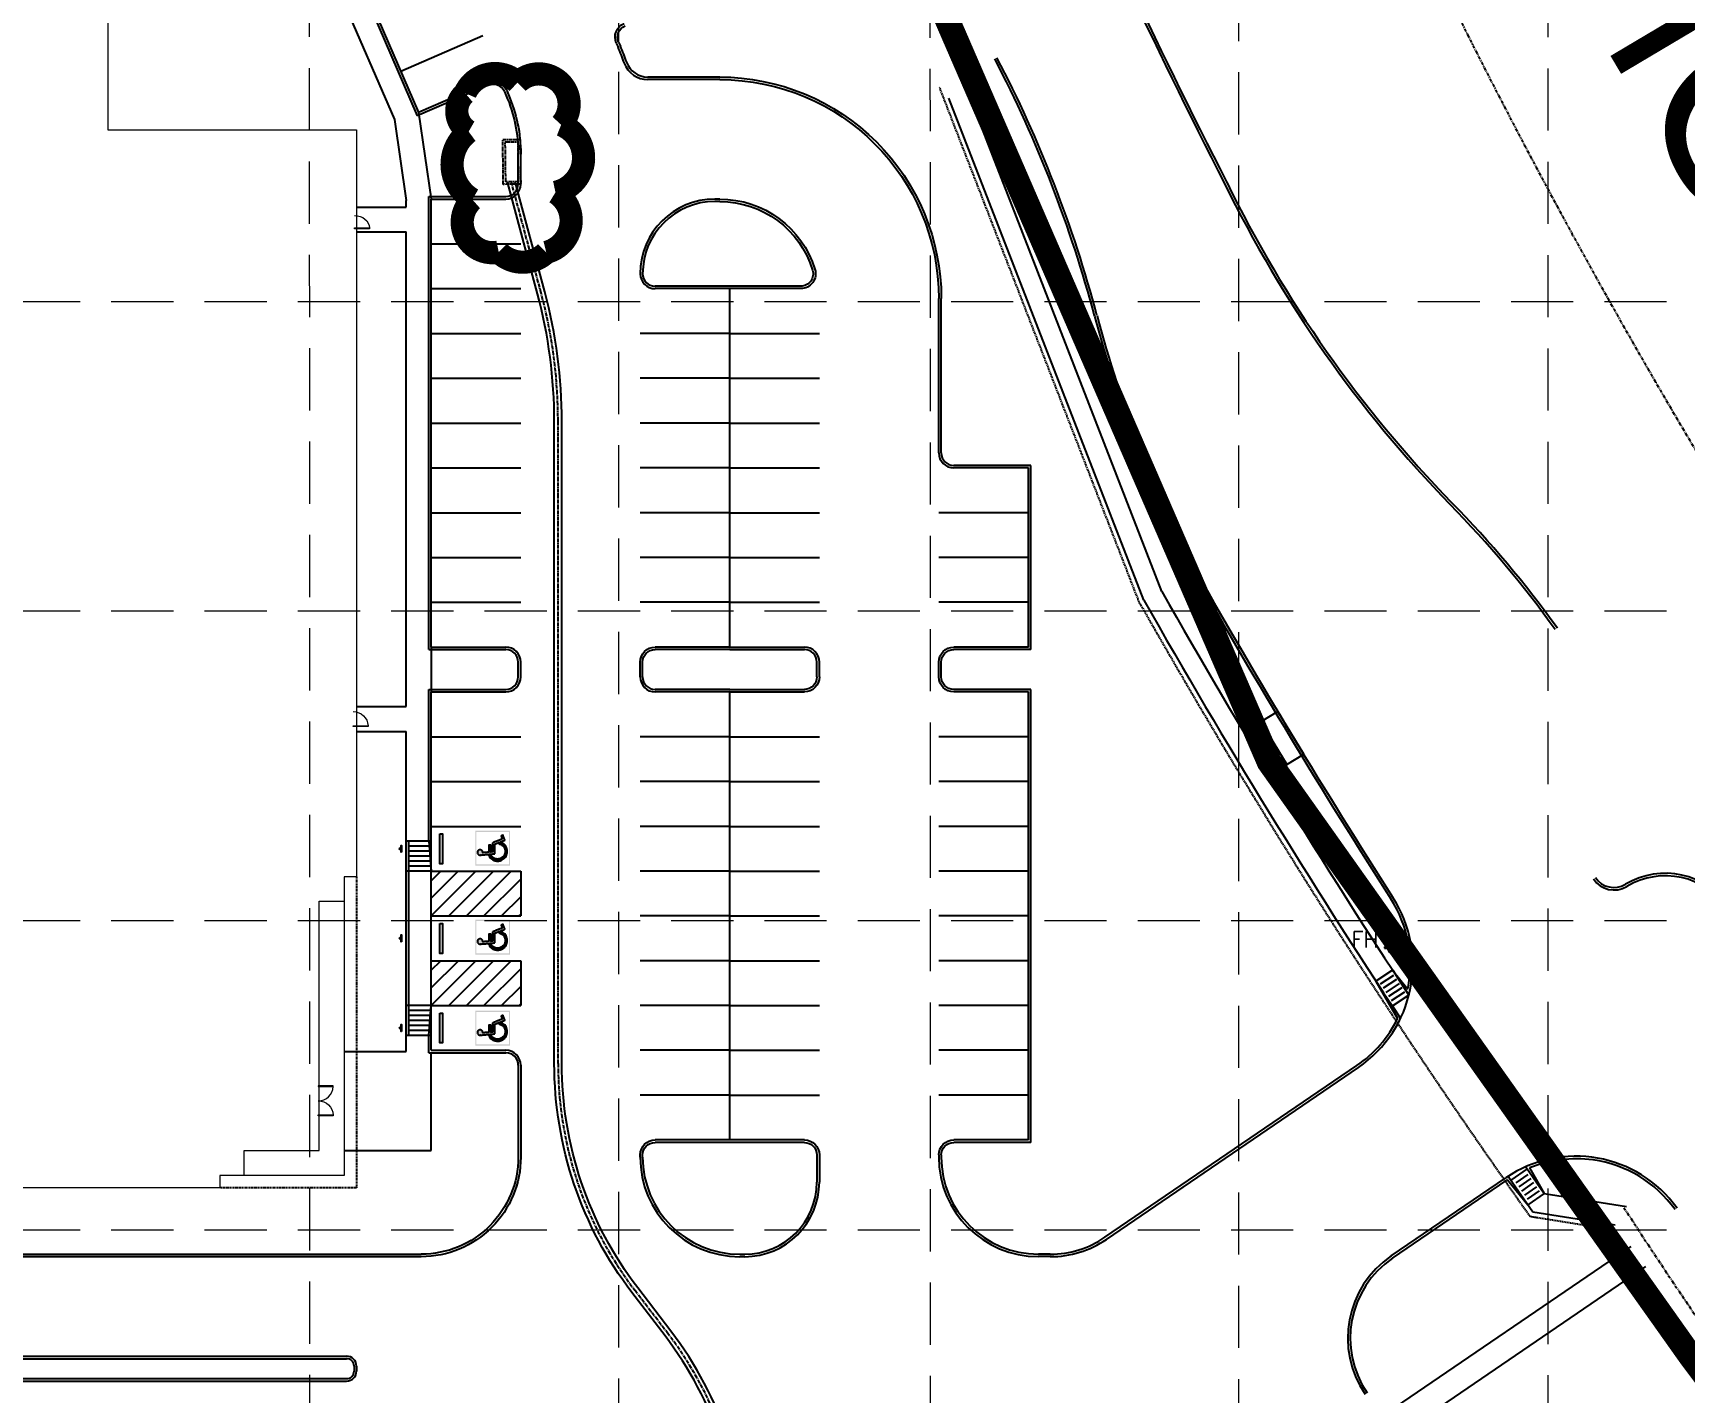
# Model space of a CAD drawing. Header units: inches. Extents: x 2412594 to 2415086, y 7034205 to 7038188.
# Drawn here: x 2414406.4 to 2414738.3, y 7035915.1 to 7036188.3 of the extents above; entities that cross this region are included whole.
import ezdxf
from ezdxf.enums import TextEntityAlignment as Align

# ---------------------------------------------------------------- set-up
doc = ezdxf.new("R2010")
doc.units = ezdxf.units.IN
doc.header["$MEASUREMENT"] = 0
for name, pattern in [('2752-06.112 Base Storm$0$CNTRLN', [1.125, 0.75, -0.125, 0.125, -0.125]), ('ESMT', [0.32, 0.24, -0.08]), ('HIDDEN', [0.375, 0.25, -0.125]), ('HIDDEN2', [0.1875, 0.125, -0.0625]), ('PL', [1.25, 0.625, -0.125, 0.125, -0.125, 0.125, -0.125])]:
    doc.linetypes.add(name, pattern=pattern)
for name, color, linetype in [('2752-06.112 Base Storm$0$P-STORM', 11, 'Continuous'), ('E-ROW', 5, 'Continuous'), ('E-UTIL', 1, 'Continuous'), ('GRID', 254, 'HIDDEN'), ('LEGEND', 7, 'Continuous'), ('LIMITS OF DISTURBANCE', 1, 'HIDDEN'), ('P-BLDG', 7, 'Continuous'), ('P-ESMT', 3, 'ESMT'), ('P-PVMT', 3, 'Continuous'), ('P-STRIPE', 10, 'Continuous'), ('PL-OFF', 3, 'PL'), ('STORM', 5, '2752-06.112 Base Storm$0$CNTRLN')]:
    doc.layers.add(name, color=color, linetype=linetype)
doc.styles.add('L60', font='simplex', dxfattribs={"height": 2.4})
doc.styles.get("Standard").update_dxf_attribs({"font": 'ARIAL.TTF'})

msp = doc.modelspace()

# ---------------------------------------------------------------- hatches: boundary and pattern name
at = {"layer": 'P-STRIPE'}
h = msp.add_hatch(color=252, dxfattribs=at)
h.paths.add_polyline_path([(2414502.03, 7036021.32), (2414495.51, 7036021.32), (2414495.51, 7036027.84), (2414502.03, 7036027.84)], flags=16)
h.paths.add_polyline_path([(2414502.27, 7036021.08), (2414502.27, 7036028.08), (2414495.27, 7036028.08), (2414495.27, 7036021.08)])
h = msp.add_hatch(color=252, dxfattribs=at)
edge = h.paths.add_edge_path()
edge.add_spline(control_points=[(2414499.18, 7036023.44), (2414497.74, 7036023.31), (2414496.29, 7036023.18), (2414496.29, 7036023.18), (2414496.29, 7036023.18), (2414495.72, 7036023.13), (2414495.71, 7036023.7), (2414495.7, 7036024.27), (2414496.27, 7036024.24), (2414496.84, 7036024.21), (2414496.77, 7036023.65), (2414497.38, 7036023.7), (2414497.98, 7036023.75), (2414497.98, 7036024.46), (2414497.98, 7036025.17), (2414498.19, 7036025.17), (2414498.4, 7036025.17), (2414498.4, 7036024.48), (2414498.4, 7036023.79), (2414498.58, 7036023.81), (2414498.76, 7036023.82), (2414498.76, 7036024.73), (2414498.76, 7036025.65), (2414499.73, 7036026.03), (2414500.7, 7036026.42), (2414500.58, 7036026.71), (2414500.46, 7036027.01), (2414500.66, 7036027.08), (2414500.85, 7036027.16), (2414501.05, 7036026.67), (2414501.24, 7036026.18), (2414500.21, 7036025.77), (2414499.18, 7036025.36), (2414499.18, 7036024.4), (2414499.18, 7036023.44)], knot_values=[0, 0, 0, 0.066667, 0.066667, 0.133333, 0.133333, 0.155556, 0.155556, 0.177778, 0.177778, 0.2, 0.2, 0.266667, 0.266667, 0.333333, 0.333333, 0.4, 0.4, 0.466667, 0.466667, 0.533333, 0.533333, 0.6, 0.6, 0.666667, 0.666667, 0.733333, 0.733333, 0.8, 0.8, 0.866667, 0.866667, 0.933333, 0.933333, 1, 1, 1], weights=[1, 1, 1, 1, 1, 0.682014, 1, 0.682014, 1, 0.682014, 1, 1, 1, 1, 1, 1, 1, 1, 1, 1, 1, 1, 1, 1, 1, 1, 1, 1, 1, 1, 1, 1, 1, 1, 1], degree=2, periodic=0)
h = msp.add_hatch(color=252, dxfattribs=at)
edge = h.paths.add_edge_path()
edge.add_spline(control_points=[(2414500.67, 7036025.65), (2414503.05, 7036024.39), (2414501.12, 7036022.51), (2414499.19, 7036020.64), (2414498, 7036023.05), (2414498.23, 7036023.07), (2414498.46, 7036023.09), (2414499.69, 7036021.15), (2414501.01, 7036023.04), (2414502.34, 7036024.92), (2414500.09, 7036025.42), (2414500.38, 7036025.54), (2414500.67, 7036025.65)], knot_values=[0, 0, 0, 0.125, 0.125, 0.25, 0.25, 0.5, 0.5, 0.625, 0.625, 0.75, 0.75, 1, 1, 1], weights=[1, 0.588082, 1, 0.588082, 1, 1, 1, 0.555567, 1, 0.555567, 1, 1, 1], degree=2, periodic=0)
h = msp.add_hatch(dxfattribs=at)
h.set_pattern_fill('ANSI31', color=252, scale=20, style=0)
h.set_pattern_definition([(45, (2414486.415, 7036010.955), (-1.76777, 1.76777), [])])
h.paths.add_polyline_path([(2414504.41, 7036019.95), (2414486.42, 7036019.95), (2414486.42, 7036010.96), (2414504.41, 7036010.96)])
h = msp.add_hatch(color=252, dxfattribs=at)
h.paths.add_polyline_path([(2414502.03, 7036003.43), (2414495.51, 7036003.43), (2414495.51, 7036009.94), (2414502.03, 7036009.94)], flags=16)
h.paths.add_polyline_path([(2414502.27, 7036003.18), (2414502.27, 7036010.18), (2414495.27, 7036010.18), (2414495.27, 7036003.18)])
h = msp.add_hatch(color=252, dxfattribs=at)
edge = h.paths.add_edge_path()
edge.add_spline(control_points=[(2414499.18, 7036005.54), (2414497.74, 7036005.42), (2414496.29, 7036005.29), (2414496.29, 7036005.29), (2414496.29, 7036005.29), (2414495.72, 7036005.24), (2414495.71, 7036005.81), (2414495.7, 7036006.38), (2414496.27, 7036006.35), (2414496.84, 7036006.32), (2414496.77, 7036005.76), (2414497.38, 7036005.81), (2414497.98, 7036005.86), (2414497.98, 7036006.57), (2414497.98, 7036007.28), (2414498.19, 7036007.28), (2414498.4, 7036007.28), (2414498.4, 7036006.59), (2414498.4, 7036005.9), (2414498.58, 7036005.91), (2414498.76, 7036005.93), (2414498.76, 7036006.84), (2414498.76, 7036007.76), (2414499.73, 7036008.14), (2414500.7, 7036008.53), (2414500.58, 7036008.82), (2414500.46, 7036009.11), (2414500.66, 7036009.19), (2414500.85, 7036009.27), (2414501.05, 7036008.78), (2414501.24, 7036008.29), (2414500.21, 7036007.88), (2414499.18, 7036007.47), (2414499.18, 7036006.51), (2414499.18, 7036005.54)], knot_values=[0, 0, 0, 0.066667, 0.066667, 0.133333, 0.133333, 0.155556, 0.155556, 0.177778, 0.177778, 0.2, 0.2, 0.266667, 0.266667, 0.333333, 0.333333, 0.4, 0.4, 0.466667, 0.466667, 0.533333, 0.533333, 0.6, 0.6, 0.666667, 0.666667, 0.733333, 0.733333, 0.8, 0.8, 0.866667, 0.866667, 0.933333, 0.933333, 1, 1, 1], weights=[1, 1, 1, 1, 1, 0.682014, 1, 0.682014, 1, 0.682014, 1, 1, 1, 1, 1, 1, 1, 1, 1, 1, 1, 1, 1, 1, 1, 1, 1, 1, 1, 1, 1, 1, 1, 1, 1], degree=2, periodic=0)
h = msp.add_hatch(color=252, dxfattribs=at)
edge = h.paths.add_edge_path()
edge.add_spline(control_points=[(2414500.67, 7036007.76), (2414503.05, 7036006.5), (2414501.12, 7036004.62), (2414499.19, 7036002.74), (2414498, 7036005.16), (2414498.23, 7036005.18), (2414498.46, 7036005.2), (2414499.69, 7036003.26), (2414501.01, 7036005.14), (2414502.34, 7036007.03), (2414500.09, 7036007.53), (2414500.38, 7036007.64), (2414500.67, 7036007.76)], knot_values=[0, 0, 0, 0.125, 0.125, 0.25, 0.25, 0.5, 0.5, 0.625, 0.625, 0.75, 0.75, 1, 1, 1], weights=[1, 0.588082, 1, 0.588082, 1, 1, 1, 0.555567, 1, 0.555567, 1, 1, 1], degree=2, periodic=0)
h = msp.add_hatch(dxfattribs=at)
h.set_pattern_fill('ANSI31', color=252, scale=20, style=0)
h.set_pattern_definition([(45, (2414486.415, 7035992.9558), (-1.76777, 1.76777), [])])
h.paths.add_polyline_path([(2414504.41, 7036001.96), (2414486.42, 7036001.96), (2414486.42, 7035992.96), (2414504.41, 7035992.96)])
h = msp.add_hatch(color=252, dxfattribs=at)
h.paths.add_polyline_path([(2414502.03, 7035985.14), (2414495.51, 7035985.14), (2414495.51, 7035991.66), (2414502.03, 7035991.66)], flags=16)
h.paths.add_polyline_path([(2414502.27, 7035984.9), (2414502.27, 7035991.9), (2414495.27, 7035991.9), (2414495.27, 7035984.9)])
h = msp.add_hatch(color=252, dxfattribs=at)
edge = h.paths.add_edge_path()
edge.add_spline(control_points=[(2414499.18, 7035987.26), (2414497.74, 7035987.13), (2414496.29, 7035987), (2414496.29, 7035987), (2414496.29, 7035987), (2414495.72, 7035986.96), (2414495.71, 7035987.53), (2414495.7, 7035988.1), (2414496.27, 7035988.07), (2414496.84, 7035988.04), (2414496.77, 7035987.47), (2414497.38, 7035987.52), (2414497.98, 7035987.58), (2414497.98, 7035988.29), (2414497.98, 7035989), (2414498.19, 7035989), (2414498.4, 7035989), (2414498.4, 7035988.3), (2414498.4, 7035987.61), (2414498.58, 7035987.63), (2414498.76, 7035987.64), (2414498.76, 7035988.56), (2414498.76, 7035989.47), (2414499.73, 7035989.85), (2414500.7, 7035990.24), (2414500.58, 7035990.53), (2414500.46, 7035990.83), (2414500.66, 7035990.91), (2414500.85, 7035990.98), (2414501.05, 7035990.49), (2414501.24, 7035990), (2414500.21, 7035989.59), (2414499.18, 7035989.18), (2414499.18, 7035988.22), (2414499.18, 7035987.26)], knot_values=[0, 0, 0, 0.066667, 0.066667, 0.133333, 0.133333, 0.155556, 0.155556, 0.177778, 0.177778, 0.2, 0.2, 0.266667, 0.266667, 0.333333, 0.333333, 0.4, 0.4, 0.466667, 0.466667, 0.533333, 0.533333, 0.6, 0.6, 0.666667, 0.666667, 0.733333, 0.733333, 0.8, 0.8, 0.866667, 0.866667, 0.933333, 0.933333, 1, 1, 1], weights=[1, 1, 1, 1, 1, 0.682014, 1, 0.682014, 1, 0.682014, 1, 1, 1, 1, 1, 1, 1, 1, 1, 1, 1, 1, 1, 1, 1, 1, 1, 1, 1, 1, 1, 1, 1, 1, 1], degree=2, periodic=0)
h = msp.add_hatch(color=252, dxfattribs=at)
edge = h.paths.add_edge_path()
edge.add_spline(control_points=[(2414500.67, 7035989.47), (2414503.05, 7035988.21), (2414501.12, 7035986.34), (2414499.19, 7035984.46), (2414498, 7035986.88), (2414498.23, 7035986.9), (2414498.46, 7035986.92), (2414499.69, 7035984.97), (2414501.01, 7035986.86), (2414502.34, 7035988.74), (2414500.09, 7035989.24), (2414500.38, 7035989.36), (2414500.67, 7035989.47)], knot_values=[0, 0, 0, 0.125, 0.125, 0.25, 0.25, 0.5, 0.5, 0.625, 0.625, 0.75, 0.75, 1, 1, 1], weights=[1, 0.588082, 1, 0.588082, 1, 1, 1, 0.555567, 1, 0.555567, 1, 1, 1], degree=2, periodic=0)

# ---------------------------------------------------------------- linework, layer by layer
at = {"layer": '2752-06.112 Base Storm$0$P-STORM', "color": 5}
for points in [[(2414548.66, 7035610.6), (2414548.66, 7035881.51, 0.16465), (2414533.4, 7035926.6), (2414526.74, 7035935.32, -0.16465), (2414511.16, 7035981.33), (2414511.16, 7036110.22, 0.065543), (2414507.78, 7036135.91), (2414501.76, 7036158.38)], [(2414550.16, 7035610.6), (2414550.16, 7035881.51, 0.16465), (2414534.59, 7035927.52), (2414527.93, 7035936.23, -0.16465), (2414512.66, 7035981.33), (2414512.66, 7036110.22, 0.065543), (2414509.23, 7036136.29), (2414503.3, 7036158.42)]]:
    msp.add_lwpolyline(points, format="xyb", dxfattribs=at)
at = {"layer": 'E-UTIL', "color": 1}
for p, q in [((2414679.88, 7036006.65), (2414680.15, 7036006.65)), ((2414679.88, 7036006.65), (2414679.88, 7036005.97)), ((2414680.15, 7036006.65), (2414680.15, 7036005.97)), ((2414677.97, 7036004.74), (2414677.97, 7036004.47)), ((2414677.97, 7036004.74), (2414678.65, 7036004.74)), ((2414677.97, 7036004.47), (2414678.65, 7036004.47)), ((2414679.88, 7036002.56), (2414679.88, 7036003.25)), ((2414679.88, 7036002.56), (2414680.15, 7036002.56)), ((2414680.15, 7036002.56), (2414680.15, 7036003.25)), ((2414681.37, 7036004.74), (2414682.06, 7036004.74)), ((2414681.37, 7036004.47), (2414682.06, 7036004.47)), ((2414682.06, 7036004.74), (2414682.06, 7036004.47))]:
    msp.add_line(p, q, dxfattribs=at)
msp.add_circle((2414680.01, 7036004.61), 1.37, dxfattribs=at)
at = {"layer": 'GRID', "color": 252, "linetype": 'HIDDEN', "lineweight": 0, "ltscale": 50}
for p, q in [((2414462.11, 7034518.75), (2414461.88, 7038123.05)), ((2414524.21, 7034518.01), (2414524.03, 7038123.05)), ((2414586.93, 7034518.58), (2414586.45, 7038124.45)), ((2414648.74, 7034517.93), (2414648.6, 7038124.45)), ((2414710.94, 7034518.7), (2414710.75, 7038124.45)), ((2412659.63, 7036134.36), (2415021.2, 7036134.36)), ((2412659.63, 7036072.22), (2415021.2, 7036072.22)), ((2412659.63, 7036010.07), (2415021.2, 7036010.07)), ((2412659.63, 7035947.92), (2415021.2, 7035947.92))]:
    msp.add_line(p, q, dxfattribs=at)
at = {"layer": 'LEGEND', "color": 170, "ltscale": 100, "const_width": 4.66}
msp.add_lwpolyline([(2414494.69, 7036154.84, 0.520567), (2414494.69, 7036154.84, 0.765195), (2414499.99, 7036144.29, 0.417879), (2414509.55, 7036144.23, 0.6649), (2414511.39, 7036156.28, 0.744833), (2414512.53, 7036169.87, 0.975642), (2414503.78, 7036178.34, 0.520567), (2414493.24, 7036176.23, 0.520567), (2414493.95, 7036168.5, 0.540264), (2414494.69, 7036154.84)], format="xyb", close=True, dxfattribs=at)
at = {"layer": 'LIMITS OF DISTURBANCE', "ltscale": 60, "const_width": 5}
msp.add_lwpolyline([(2414786.58, 7035859.94), (2414739.61, 7035922.32), (2414654.79, 7036041.88), (2414554.94, 7036271.98), (2414463.5, 7036453.57), (2414436.21, 7036571.18), (2414426.35, 7036933.74), (2413311.3, 7036935.34), (2413183.76, 7036923.44), (2413173.05, 7036917.91), (2413161.81, 7036918.85), (2413145.89, 7036915.1), (2413063.46, 7036887.01), (2413070.02, 7036868.29), (2413078.88, 7036845.68), (2413065.89, 7036577.29), (2413056.21, 7036041.03), (2413030.31, 7035479.11), (2413017.28, 7034895.95), (2414287.42, 7034879.34), (2414828.02, 7035457.38), (2414835.09, 7035727.38), (2414842.36, 7035789.59)], close=True, dxfattribs=at)
at = {"layer": 'P-BLDG', "color": 9, "linetype": 'HIDDEN2'}
for p, q in [((2414471.44, 7036018.82), (2414471.44, 7035956.32)), ((2414471.44, 7035956.32), (2414443.94, 7035956.32))]:
    msp.add_line(p, q, dxfattribs=at)
at = {"layer": 'P-BLDG', "color": 9, "linetype": 'Continuous', "lineweight": 13}
for p, q in [((2414463.94, 7036013.9), (2414468.94, 7036013.9)), ((2414463.94, 7035963.82), (2414463.94, 7036013.9)), ((2414448.85, 7035958.82), (2414448.85, 7035963.82)), ((2414448.85, 7035963.82), (2414463.94, 7035963.82))]:
    msp.add_line(p, q, dxfattribs=at)
msp.add_lwpolyline([(2414406.44, 7036623.81), (2414406.44, 7036403.82), (2414418.94, 7036403.82), (2414418.94, 7036343.81), (2414421.44, 7036343.81), (2414421.44, 7036168.82), (2414471.44, 7036168.82), (2414471.44, 7036018.82), (2414468.94, 7036018.82), (2414468.94, 7035958.82), (2414443.94, 7035958.82), (2414443.94, 7035956.32), (2414393.94, 7035956.32)], dxfattribs=at)
for points in [[(2414471.04, 7036149.14), (2414474.04, 7036149.14), (2414474.04, 7036148.99), (2414471.04, 7036148.99)], [(2414470.74, 7036049.14), (2414473.74, 7036049.14), (2414473.74, 7036049), (2414470.74, 7036049)], [(2414463.73, 7035976.67), (2414466.73, 7035976.67), (2414466.73, 7035976.82), (2414463.73, 7035976.82)]]:
    msp.add_lwpolyline(points, close=True, dxfattribs=at)
at = {"layer": 'P-BLDG', "color": 9, "linetype": 'Continuous', "lineweight": 13, "extrusion": (0, 0, -1)}
msp.add_lwpolyline([(-2414463.73, 7035970.97), (-2414466.73, 7035970.97), (-2414466.73, 7035970.82), (-2414463.73, 7035970.82)], close=True, dxfattribs=at)
for centre in [(-2414470.74, 7036049), (-2414463.73, 7035970.82)]:
    msp.add_arc(centre, 3, 89.9999, 177.2137, dxfattribs=at)
at = {"layer": 'P-BLDG', "color": 9, "linetype": 'Continuous', "lineweight": 13}
msp.add_arc((2414463.73, 7035976.82), 3, 269.9999, 357.2137, dxfattribs=at)
at = {"layer": 'P-BLDG', "color": 9, "linetype": 'Continuous', "lineweight": 13, "extrusion": (0, 0, -1)}
msp.add_ellipse((2414471.04, 7036149.01), major_axis=(-3, 0), ratio=0.883235, start_param=1.570795, end_param=3.092962, dxfattribs=at)
at = {"layer": 'P-ESMT', "color": 9}
for p, q in [((2414628.69, 7036073.94), (2414588.58, 7036177.32)), ((2414707.19, 7035950.62), (2414723.88, 7035947.96))]:
    msp.add_line(p, q, dxfattribs=at)
msp.add_lwpolyline([(2414702.24, 7035957.68), (2414707.19, 7035950.62)], dxfattribs=at)
msp.add_arc((2415886.09, 7036787.94), 1445.97, 209.58958, 215.04287, dxfattribs=at)
at = {"layer": 'P-PVMT', "color": 7}
for p, q in [((2414443.9, 7036263.44), (2414483.62, 7036171.67)), ((2414443.9, 7036263.44), (2414483.62, 7036171.67)), ((2414444.56, 7036263.18), (2414483.88, 7036172.33)), ((2414444.56, 7036263.18), (2414483.88, 7036172.33)), ((2414467.18, 7036198.32), (2414479.04, 7036170.91)), ((2414523.62, 7036186.26), (2414523.97, 7036185.43)), ((2414524.07, 7036186.45), (2414524.43, 7036185.63)), ((2414497.65, 7036178.28), (2414483.88, 7036172.33)), ((2414497.65, 7036178.28), (2414483.88, 7036172.33)), ((2414544.41, 7036179.45), (2414529.93, 7036179.45)), ((2414544.41, 7036178.95), (2414529.93, 7036178.95)), ((2414497.84, 7036177.83), (2414483.62, 7036171.67)), ((2414497.84, 7036177.83), (2414483.62, 7036171.67)), ((2414501.13, 7036176.52), (2414501.49, 7036175.7)), ((2414501.13, 7036176.52), (2414501.49, 7036175.7)), ((2414501.59, 7036176.72), (2414501.95, 7036175.9)), ((2414501.59, 7036176.72), (2414501.95, 7036175.9)), ((2414629.6, 7036074.37), (2414590.46, 7036175.23)), ((2414633.22, 7036076.09), (2414594.97, 7036174.68)), ((2414483.88, 7036172.33), (2414486.43, 7036154.93)), ((2414479.04, 7036170.91), (2414481.42, 7036154.65)), ((2414503.91, 7036157.95), (2414503.91, 7036163.99)), ((2414503.91, 7036157.95), (2414503.91, 7036163.99)), ((2414504.41, 7036157.95), (2414504.41, 7036163.99)), ((2414504.41, 7036157.95), (2414504.41, 7036163.99)), ((2414485.92, 7036064.95), (2414485.92, 7036155.45)), ((2414485.92, 7036155.45), (2414501.41, 7036155.45)), ((2414485.92, 7036064.95), (2414485.92, 7036155.45)), ((2414485.92, 7036155.45), (2414501.41, 7036155.45)), ((2414486.42, 7036064.95), (2414486.42, 7036154.95)), ((2414486.42, 7036154.95), (2414501.41, 7036154.95)), ((2414486.42, 7036064.95), (2414486.42, 7036154.95)), ((2414486.42, 7036154.95), (2414501.41, 7036154.95)), ((2414544.41, 7036154.95), (2414543.41, 7036154.95)), ((2414471.43, 7036153.33), (2414481.42, 7036153.33)), ((2414481.42, 7036153.33), (2414481.42, 7036154.65)), ((2414544.41, 7036154.45), (2414543.41, 7036154.45)), ((2414471.43, 7036148.33), (2414481.42, 7036148.33)), ((2414481.42, 7036053), (2414481.42, 7036148.33)), ((2414560.66, 7036137.45), (2414531.41, 7036137.45)), ((2414560.66, 7036136.95), (2414531.41, 7036136.95)), ((2414588.41, 7036103.95), (2414588.41, 7036134.95)), ((2414588.91, 7036103.95), (2414588.91, 7036134.95)), ((2414606.91, 7036101.45), (2414591.41, 7036101.45)), ((2414606.41, 7036100.95), (2414591.41, 7036100.95)), ((2414606.41, 7036064.95), (2414606.41, 7036100.95)), ((2414606.91, 7036064.45), (2414606.91, 7036101.45)), ((2414485.92, 7036064.45), (2414485.92, 7036064.95)), ((2414485.92, 7036064.45), (2414485.92, 7036064.95)), ((2414485.92, 7036064.45), (2414501.41, 7036064.45)), ((2414485.92, 7036064.45), (2414501.41, 7036064.45)), ((2414486.42, 7036064.95), (2414501.41, 7036064.95)), ((2414486.42, 7036064.95), (2414501.41, 7036064.95)), ((2414486.42, 7036064.95), (2414486.42, 7036055.95)), ((2414503.91, 7036058.95), (2414503.91, 7036061.95)), ((2414503.91, 7036058.95), (2414503.91, 7036061.95)), ((2414504.41, 7036058.95), (2414504.41, 7036061.95)), ((2414504.41, 7036058.95), (2414504.41, 7036061.95)), ((2414528.41, 7036058.95), (2414528.41, 7036061.95)), ((2414528.91, 7036058.95), (2414528.91, 7036061.95)), ((2414546.41, 7036064.95), (2414531.41, 7036064.95)), ((2414546.41, 7036064.45), (2414531.41, 7036064.45)), ((2414546.41, 7036064.95), (2414561.41, 7036064.95)), ((2414546.41, 7036064.45), (2414561.41, 7036064.45)), ((2414563.91, 7036058.95), (2414563.91, 7036061.95)), ((2414564.41, 7036058.95), (2414564.41, 7036061.95)), ((2414588.41, 7036058.95), (2414588.41, 7036061.95)), ((2414588.91, 7036058.95), (2414588.91, 7036061.95)), ((2414606.41, 7036064.95), (2414591.41, 7036064.95)), ((2414606.91, 7036064.45), (2414591.41, 7036064.45)), ((2414485.92, 7036025.95), (2414485.92, 7036056.45)), ((2414485.92, 7036056.45), (2414501.41, 7036056.45)), ((2414485.92, 7036025.95), (2414485.92, 7036056.45)), ((2414485.92, 7036056.45), (2414501.41, 7036056.45)), ((2414486.42, 7035983.96), (2414486.42, 7036055.95)), ((2414486.42, 7036055.95), (2414501.41, 7036055.95)), ((2414486.42, 7035983.96), (2414486.42, 7036055.95)), ((2414486.42, 7036055.95), (2414501.41, 7036055.95)), ((2414546.41, 7036056.45), (2414531.41, 7036056.45)), ((2414546.41, 7036055.95), (2414531.41, 7036055.95)), ((2414546.41, 7036056.45), (2414561.41, 7036056.45)), ((2414546.41, 7036055.95), (2414561.41, 7036055.95)), ((2414606.91, 7036056.45), (2414591.41, 7036056.45)), ((2414606.41, 7036055.95), (2414591.41, 7036055.95)), ((2414606.41, 7035965.96), (2414606.41, 7036055.95)), ((2414606.91, 7036055.95), (2414606.91, 7036056.45)), ((2414606.91, 7035965.46), (2414606.91, 7036055.95)), ((2414471.43, 7036053), (2414481.42, 7036053)), ((2414471.43, 7036048), (2414481.42, 7036048)), ((2414481.42, 7035983.75), (2414481.42, 7036048)), ((2414486.42, 7036025.95), (2414481.42, 7036025.95)), ((2414481.92, 7035986.96), (2414481.92, 7036025.95)), ((2414485.92, 7036025.95), (2414486.42, 7036019.95)), ((2414486, 7036024.95), (2414481.92, 7036024.95)), ((2414486.08, 7036023.95), (2414481.92, 7036023.95)), ((2414486.17, 7036022.95), (2414481.92, 7036022.95)), ((2414486.42, 7036019.95), (2414481.42, 7036019.95)), ((2414486.25, 7036021.95), (2414481.92, 7036021.95)), ((2414486.33, 7036020.95), (2414481.92, 7036020.95)), ((2414679.57, 7036000.07), (2414676.23, 7035997.88)), ((2414679.79, 7035999.02), (2414677.12, 7035997.26)), ((2414679.57, 7036000.07), (2414682.63, 7035996.27)), ((2414676.23, 7035997.88), (2414680.6, 7035990.33)), ((2414676.41, 7035997.61), (2414676.4, 7035997.61)), ((2414676.95, 7035996.77), (2414676.95, 7035996.77)), ((2414677.5, 7035995.94), (2414677.5, 7035995.94)), ((2414680.34, 7035998.18), (2414677.66, 7035996.42)), ((2414680.88, 7035997.35), (2414678.21, 7035995.59)), ((2414681.43, 7035996.51), (2414678.76, 7035994.75)), ((2414681.98, 7035995.67), (2414679.31, 7035993.91)), ((2414486.42, 7035992.96), (2414481.42, 7035992.96)), ((2414485.92, 7035986.96), (2414486.42, 7035992.96)), ((2414678.05, 7035995.1), (2414678.05, 7035995.1)), ((2414678.6, 7035994.26), (2414678.6, 7035994.26)), ((2414682.87, 7035995.06), (2414679.52, 7035992.86)), ((2414486.33, 7035991.96), (2414481.92, 7035991.96)), ((2414486.25, 7035990.96), (2414481.92, 7035990.96)), ((2414486.17, 7035989.96), (2414481.92, 7035989.96)), ((2414486.08, 7035988.96), (2414481.92, 7035988.96)), ((2414486.42, 7035986.96), (2414481.42, 7035986.96)), ((2414486, 7035987.96), (2414481.92, 7035987.96)), ((2414485.92, 7035983.46), (2414485.92, 7035986.96)), ((2414485.92, 7035983.46), (2414485.92, 7035986.96)), ((2414468.94, 7035983.75), (2414481.42, 7035983.75)), ((2414485.92, 7035983.46), (2414501.43, 7035983.46)), ((2414486.42, 7035983.96), (2414501.43, 7035983.96)), ((2414486.42, 7035965.96), (2414486.42, 7035983.46)), ((2414486.42, 7035963.83), (2414486.42, 7035983.46)), ((2414503.93, 7035980.96), (2414503.93, 7035962.94)), ((2414504.43, 7035980.96), (2414504.43, 7035962.94)), ((2414621.8, 7035946.41), (2414672.42, 7035980.92)), ((2414622.08, 7035945.99), (2414672.71, 7035980.51)), ((2414561.41, 7035965.96), (2414531.41, 7035965.96)), ((2414606.41, 7035965.96), (2414591.41, 7035965.96)), ((2414468.94, 7035963.83), (2414486.42, 7035963.83)), ((2414503.91, 7035962.96), (2414503.91, 7035962.51)), ((2414503.91, 7035962.96), (2414503.91, 7035962.51)), ((2414504.41, 7035962.96), (2414504.41, 7035962.51)), ((2414504.41, 7035962.96), (2414504.41, 7035962.51)), ((2414528.41, 7035962.51), (2414528.41, 7035962.96)), ((2414528.91, 7035962.51), (2414528.91, 7035962.96)), ((2414561.41, 7035965.46), (2414531.41, 7035965.46)), ((2414563.91, 7035962.96), (2414563.91, 7035957.51)), ((2414564.41, 7035962.96), (2414564.41, 7035957.51)), ((2414588.41, 7035962.96), (2414588.41, 7035962.52)), ((2414588.91, 7035962.96), (2414588.91, 7035962.52)), ((2414606.91, 7035965.46), (2414591.41, 7035965.46)), ((2414706.62, 7035960.13), (2414703.34, 7035957.85)), ((2414706.78, 7035959.03), (2414704.36, 7035957.35)), ((2414707.12, 7035960.34), (2414710.06, 7035955.22)), ((2414679.31, 7035942.65), (2414702.34, 7035958.35)), ((2414679.59, 7035942.24), (2414702.56, 7035957.9)), ((2414707.35, 7035958.21), (2414704.94, 7035956.52)), ((2414707.92, 7035957.38), (2414705.51, 7035955.7)), ((2414708.49, 7035956.56), (2414706.08, 7035954.88)), ((2414709.06, 7035955.74), (2414706.65, 7035954.06)), ((2414710.06, 7035955.22), (2414706.78, 7035952.94)), ((2414710.06, 7035955.22), (2414726.61, 7035952.59)), ((2414707.76, 7035951.54), (2414724.32, 7035948.91)), ((2414201.43, 7035943.02), (2414484.42, 7035943.02)), ((2414201.43, 7035943.02), (2414484.42, 7035943.02)), ((2414201.43, 7035942.52), (2414484.42, 7035942.52)), ((2414201.43, 7035942.52), (2414484.42, 7035942.52)), ((2414548.41, 7035943.02), (2414549.41, 7035943.02)), ((2414548.41, 7035942.52), (2414549.41, 7035942.52)), ((2414610.81, 7035943.02), (2414608.41, 7035943.02)), ((2414610.81, 7035942.52), (2414608.41, 7035942.52)), ((2414677.19, 7035910.25), (2414727.51, 7035944.56)), ((2414680.01, 7035906.12), (2414730.47, 7035940.53)), ((2414253.42, 7035922.52), (2414469.42, 7035922.52)), ((2414253.42, 7035922.02), (2414469.42, 7035922.02)), ((2414470.92, 7035920.52), (2414470.92, 7035919.52)), ((2414471.42, 7035920.52), (2414471.42, 7035919.52)), ((2414253.42, 7035918.02), (2414469.42, 7035918.02)), ((2414253.42, 7035917.52), (2414469.42, 7035917.52))]:
    msp.add_line(p, q, dxfattribs=at)
msp.add_lwpolyline([(2414653.12, 7036049.92), (2414658.33, 7036041.38), (2414661.74, 7036043.46), (2414656.54, 7036052)], close=True, dxfattribs=at)
at = {"layer": 'P-PVMT', "color": 7, "flags": 128}
for points in [[(2414488.18, 7036027.44), (2414488.68, 7036027.44), (2414488.68, 7036021.44), (2414488.18, 7036021.44), (2414488.18, 7036027.44)], [(2414488.18, 7036009.44), (2414488.68, 7036009.44), (2414488.68, 7036003.44), (2414488.18, 7036003.44), (2414488.18, 7036009.44)], [(2414488.18, 7035991.44), (2414488.68, 7035991.44), (2414488.68, 7035985.44), (2414488.18, 7035985.44), (2414488.18, 7035991.44)]]:
    msp.add_lwpolyline(points, dxfattribs=at)
for points in [[(2414480.43, 7036023.75), (2414480.39, 7036023.75), (2414480.38, 7036025.13), (2414480.43, 7036025.13)], [(2414480.43, 7036005.75), (2414480.39, 7036005.75), (2414480.38, 7036007.13), (2414480.43, 7036007.13)], [(2414480.43, 7035987.75), (2414480.39, 7035987.75), (2414480.38, 7035989.13), (2414480.43, 7035989.13)]]:
    msp.add_lwpolyline(points, close=True, dxfattribs=at)
at = {"layer": 'P-PVMT', "color": 7}
for points in [[(2414706.33, 7035960.55), (2414710.06, 7035955.22)], [(2414702.65, 7035957.96), (2414706.78, 7035952.94)], [(2414703.06, 7035958.25), (2414707.76, 7035951.54)]]:
    msp.add_lwpolyline(points, dxfattribs=at)
for centre in [(2414480.22, 7036024.44), (2414480.22, 7036006.44), (2414480.22, 7035988.44)]:
    msp.add_circle(centre, 0.167, dxfattribs=at)
for centre, radius, start, end in [((2415879.06, 7036787.68), 1384.67, 199.22898, 207.04545), ((2415879.06, 7036787.68), 1384.17, 199.22898, 207.04542), ((2414474.42, 7036163.99), 54, 19.7771, 23.4038), ((2414474.42, 7036163.99), 54.5, 19.7771, 23.4038), ((2414474.42, 7036163.99), 54.5, 19.7771, 23.4038), ((2414529.93, 7036183.95), 5, 199.7771, 270), ((2414529.93, 7036183.95), 4.5, 199.7771, 270), ((2414378.05, 7036067.39), 250, 14.8393, 27.5729), ((2414378.05, 7036067.39), 250.5, 14.8393, 27.5729), ((2414498.84, 7036175.53), 3, 23.4038, 113.4038), ((2414498.84, 7036175.53), 3, 23.4038, 113.4038), ((2414498.84, 7036175.53), 2.5, 23.4038, 113.4038), ((2414498.84, 7036175.53), 2.5, 23.4038, 113.4038), ((2414870.87, 7036268.08), 250.5, 206.0458, 224.1512), ((2414870.87, 7036268.08), 250, 206.0458, 224.1512), ((2414501.41, 7036157.95), 3, 270, 0), ((2414501.41, 7036157.95), 2.5, 270, 0), ((2414501.41, 7036157.95), 3, 270, 0), ((2414501.41, 7036157.95), 2.5, 270, 0), ((2414543.41, 7036139.95), 15, 90, 180), ((2414543.41, 7036139.95), 14.5, 90, 180), ((2414531.41, 7036139.95), 3, 180, 270), ((2414531.41, 7036139.95), 2.5, 180, 270), ((2414861.38, 7036195.45), 249.5, 194.8393, 207.5729), ((2414861.38, 7036195.45), 250, 194.8393, 207.5729), ((2414591.41, 7036103.95), 3, 180, 270), ((2414591.41, 7036103.95), 2.5, 180, 270), ((2414537.5, 7035942.89), 215.21, 35.6936, 44.4458), ((2414537.5, 7035942.89), 215.71, 35.6936, 44.4458), ((2415890.3, 7036790.68), 1438.5, 209.61902, 212.66003), ((2415890.3, 7036790.68), 1438, 209.61902, 212.66003), ((2415886.09, 7036787.94), 1440.97, 209.60414, 213.38348), ((2415886.09, 7036787.94), 1444.97, 209.59249, 213.50183), ((2414501.41, 7036061.95), 3, 0, 90), ((2414501.41, 7036061.95), 3, 0, 90), ((2414501.41, 7036061.95), 2.5, 0, 90), ((2414501.41, 7036061.95), 2.5, 0, 90), ((2414561.41, 7036061.95), 3, 0, 90), ((2414561.41, 7036061.95), 2.5, 0, 90), ((2414501.41, 7036058.95), 3, 270, 0), ((2414501.41, 7036058.95), 2.5, 270, 0), ((2414501.41, 7036058.95), 3, 270, 0), ((2414501.41, 7036058.95), 2.5, 270, 0), ((2414531.41, 7036058.95), 3, 180, 270), ((2414531.41, 7036058.95), 2.5, 180, 270), ((2414734.38, 7036004.02), 15.5, 34.2057, 120.9919), ((2414734.38, 7036004.02), 15, 34.2057, 120.9919), ((2414724.08, 7036021.17), 5, 213.9609, 300.9919), ((2414724.08, 7036021.17), 4.5, 213.9609, 300.9919), ((2414658.62, 7036001.16), 25, 304.2864, 32.66), ((2414658.62, 7036001.16), 24.5, 348.4732, 32.66), ((2414658.62, 7036001.16), 24.5, 304.2864, 333.7488), ((2414501.43, 7035980.96), 3, 0, 90), ((2414501.43, 7035980.96), 2.5, 0, 90), ((2414548.41, 7035962.51), 20, 180, 270), ((2414548.41, 7035962.51), 19.5, 180, 270), ((2414608.41, 7035962.52), 20, 180, 270), ((2414608.41, 7035962.52), 19.5, 180, 270), ((2414716.42, 7035937.7), 25, 35.6193, 124.2864), ((2415886.09, 7036787.94), 1440.97, 215.04211, 215.04287), ((2414716.52, 7035937.17), 25, 82.3313, 112.0764), ((2414716.42, 7035937.7), 24.5, 35.6193, 81.9496), ((2414549.41, 7035957.51), 15, 270, 0), ((2414549.41, 7035957.51), 14.5, 270, 0), ((2414716.36, 7035937.65), 24.5, 124.0333, 124.2864), ((2415886.09, 7036787.94), 1444.97, 215.02379, 215.04287), ((2414610.81, 7035962.52), 19.5, 269.9995, 304.2872), ((2414610.81, 7035962.52), 20, 269.9995, 304.2872), ((2414690.58, 7035926.13), 20, 124.2864, 214.2864), ((2414690.58, 7035926.13), 19.5, 124.2864, 214.2864), ((2414469.42, 7035920.52), 2, 0, 90), ((2414469.42, 7035920.52), 1.5, 0, 90), ((2414469.42, 7035919.52), 2, 270, 0), ((2414469.42, 7035919.52), 1.5, 270, 0)]:
    msp.add_arc(centre, radius, start, end, dxfattribs=at)
at = {"layer": 'P-PVMT', "color": 7, "extrusion": (0, 0, -1)}
for centre, radius, start, end in [((-2414526.37, 7036187.45), 3, 336.5962, 66.5962), ((-2414526.37, 7036187.45), 2.5, 336.5962, 66.5962), ((-2414544.41, 7036134.95), 44.5, 89.9747, 180), ((-2414544.41, 7036134.95), 44, 90, 180), ((-2414474.42, 7036163.99), 29.5, 156.5962, 180), ((-2414474.42, 7036163.99), 29.5, 156.5962, 180), ((-2414474.42, 7036163.99), 30, 156.5962, 180), ((-2414474.42, 7036163.99), 30, 156.5962, 180), ((-2414544.41, 7036134.95), 20, 90, 162.8953), ((-2414544.41, 7036134.95), 19.5, 90, 162.8953), ((-2414560.66, 7036139.95), 3, 162.8953, 270), ((-2414560.66, 7036139.95), 2.5, 162.8953, 270), ((-2414531.41, 7036061.95), 3, 0, 90), ((-2414531.41, 7036061.95), 2.5, 0, 90), ((-2414591.41, 7036061.95), 3, 0, 90), ((-2414591.41, 7036061.95), 2.5, 0, 90), ((-2414561.41, 7036058.95), 3, 180, 270), ((-2414561.41, 7036058.95), 2.5, 180, 270), ((-2414591.41, 7036058.95), 3, 270, 0), ((-2414591.41, 7036058.95), 2.5, 270, 0), ((-2414531.41, 7035962.96), 3, 0, 90), ((-2414561.41, 7035962.96), 3, 90, 180), ((-2414591.41, 7035962.96), 3, 0, 90), ((-2414484.42, 7035962.51), 20, 179.9998, 270), ((-2414484.42, 7035962.51), 19.5, 179.9998, 270), ((-2414484.42, 7035962.51), 20, 179.9998, 270), ((-2414484.42, 7035962.51), 19.5, 179.9998, 270), ((-2414531.41, 7035962.96), 2.5, 0, 90), ((-2414561.41, 7035962.96), 2.5, 90, 180), ((-2414591.41, 7035962.96), 2.5, 0, 90)]:
    msp.add_arc(centre, radius, start, end, dxfattribs=at)
at = {"layer": 'P-STRIPE', "color": 252}
for p, q in [((2414496.82, 7036187.74), (2414480.31, 7036180.59)), ((2414496.82, 7036187.74), (2414480.31, 7036180.59)), ((2414486.42, 7036145.95), (2414504.41, 7036145.95)), ((2414486.42, 7036145.95), (2414504.41, 7036145.95)), ((2414486.42, 7036136.95), (2414504.41, 7036136.95)), ((2414486.42, 7036136.95), (2414504.41, 7036136.95)), ((2414546.41, 7036064.95), (2414546.41, 7036136.95)), ((2414486.42, 7036127.95), (2414504.41, 7036127.95)), ((2414486.42, 7036127.95), (2414504.41, 7036127.95)), ((2414546.41, 7036127.95), (2414528.41, 7036127.95)), ((2414546.41, 7036127.95), (2414564.41, 7036127.95)), ((2414486.42, 7036118.95), (2414504.41, 7036118.95)), ((2414486.42, 7036118.95), (2414504.41, 7036118.95)), ((2414546.41, 7036118.95), (2414528.41, 7036118.95)), ((2414546.41, 7036118.95), (2414564.41, 7036118.95)), ((2414486.42, 7036109.95), (2414504.41, 7036109.95)), ((2414486.42, 7036109.95), (2414504.41, 7036109.95)), ((2414546.41, 7036109.95), (2414528.41, 7036109.95)), ((2414546.41, 7036109.95), (2414564.41, 7036109.95)), ((2414486.42, 7036100.95), (2414504.41, 7036100.95)), ((2414486.42, 7036100.95), (2414504.41, 7036100.95)), ((2414546.41, 7036100.95), (2414528.41, 7036100.95)), ((2414546.41, 7036100.95), (2414564.41, 7036100.95)), ((2414486.42, 7036091.95), (2414504.41, 7036091.95)), ((2414486.42, 7036091.95), (2414504.41, 7036091.95)), ((2414546.41, 7036091.95), (2414528.41, 7036091.95)), ((2414546.41, 7036091.95), (2414564.41, 7036091.95)), ((2414606.41, 7036091.95), (2414588.41, 7036091.95)), ((2414486.42, 7036082.95), (2414504.41, 7036082.95)), ((2414486.42, 7036082.95), (2414504.41, 7036082.95)), ((2414546.41, 7036082.95), (2414528.41, 7036082.95)), ((2414546.41, 7036082.95), (2414564.41, 7036082.95)), ((2414606.41, 7036082.95), (2414588.41, 7036082.95)), ((2414486.42, 7036073.95), (2414504.41, 7036073.95)), ((2414486.42, 7036073.95), (2414504.41, 7036073.95)), ((2414546.41, 7036073.95), (2414528.41, 7036073.95)), ((2414546.41, 7036073.95), (2414564.41, 7036073.95)), ((2414606.41, 7036073.95), (2414588.41, 7036073.95)), ((2414546.41, 7035965.96), (2414546.41, 7036055.95)), ((2414486.42, 7036046.95), (2414504.41, 7036046.95)), ((2414486.42, 7036046.95), (2414504.41, 7036046.95)), ((2414546.41, 7036046.95), (2414528.41, 7036046.95)), ((2414546.41, 7036046.95), (2414564.41, 7036046.95)), ((2414606.41, 7036046.95), (2414588.41, 7036046.95)), ((2414486.42, 7036037.95), (2414504.41, 7036037.95)), ((2414486.42, 7036037.95), (2414504.41, 7036037.95)), ((2414546.41, 7036037.95), (2414528.41, 7036037.95)), ((2414546.41, 7036037.95), (2414564.41, 7036037.95)), ((2414606.41, 7036037.95), (2414588.41, 7036037.95)), ((2414486.42, 7036028.95), (2414504.41, 7036028.95)), ((2414486.42, 7036028.95), (2414504.41, 7036028.95)), ((2414546.41, 7036028.95), (2414528.41, 7036028.95)), ((2414546.41, 7036028.95), (2414564.41, 7036028.95)), ((2414606.41, 7036028.95), (2414588.41, 7036028.95)), ((2414486.42, 7036019.95), (2414504.41, 7036019.95)), ((2414486.42, 7036019.95), (2414504.41, 7036019.95)), ((2414504.41, 7036019.95), (2414504.41, 7036010.96)), ((2414546.41, 7036019.95), (2414528.41, 7036019.95)), ((2414546.41, 7036019.95), (2414564.41, 7036019.95)), ((2414606.41, 7036019.95), (2414588.41, 7036019.95)), ((2414486.42, 7036010.96), (2414504.41, 7036010.96)), ((2414486.42, 7036010.96), (2414504.41, 7036010.96)), ((2414546.41, 7036010.96), (2414528.41, 7036010.96)), ((2414546.41, 7036010.96), (2414564.41, 7036010.96)), ((2414606.41, 7036010.96), (2414588.41, 7036010.96)), ((2414486.42, 7036001.96), (2414504.41, 7036001.96)), ((2414486.42, 7036001.96), (2414504.41, 7036001.96)), ((2414504.41, 7036001.96), (2414504.41, 7035992.96)), ((2414546.41, 7036001.96), (2414528.41, 7036001.96)), ((2414546.41, 7036001.96), (2414564.41, 7036001.96)), ((2414606.41, 7036001.96), (2414588.41, 7036001.96)), ((2414486.42, 7035992.96), (2414504.41, 7035992.96)), ((2414486.42, 7035992.96), (2414504.41, 7035992.96)), ((2414546.41, 7035992.96), (2414528.41, 7035992.96)), ((2414546.41, 7035992.96), (2414564.41, 7035992.96)), ((2414606.41, 7035992.96), (2414588.41, 7035992.96)), ((2414546.41, 7035983.96), (2414528.41, 7035983.96)), ((2414546.41, 7035983.96), (2414564.41, 7035983.96)), ((2414606.41, 7035983.96), (2414588.41, 7035983.96)), ((2414546.41, 7035974.96), (2414528.41, 7035974.96)), ((2414546.41, 7035974.96), (2414564.41, 7035974.96)), ((2414606.41, 7035974.96), (2414588.41, 7035974.96))]:
    msp.add_line(p, q, dxfattribs=at)
for points, weights, knots in [([(2414499.18, 7036023.44), (2414497.74, 7036023.31), (2414496.29, 7036023.18), (2414496.29, 7036023.18), (2414496.29, 7036023.18), (2414495.72, 7036023.13), (2414495.71, 7036023.7), (2414495.7, 7036024.27), (2414496.27, 7036024.24), (2414496.84, 7036024.21), (2414496.77, 7036023.65), (2414497.38, 7036023.7), (2414497.98, 7036023.75), (2414497.98, 7036024.46), (2414497.98, 7036025.17), (2414498.19, 7036025.17), (2414498.4, 7036025.17), (2414498.4, 7036024.48), (2414498.4, 7036023.79), (2414498.58, 7036023.81), (2414498.76, 7036023.82), (2414498.76, 7036024.73), (2414498.76, 7036025.65), (2414499.73, 7036026.03), (2414500.7, 7036026.42), (2414500.58, 7036026.71), (2414500.46, 7036027.01), (2414500.66, 7036027.08), (2414500.85, 7036027.16), (2414501.05, 7036026.67), (2414501.24, 7036026.18), (2414500.21, 7036025.77), (2414499.18, 7036025.36), (2414499.18, 7036024.4), (2414499.18, 7036023.44)], [1, 1, 1, 1, 1, 0.682014096916, 1, 0.682014096916, 1, 0.682014096916, 1, 1, 1, 1, 1, 1, 1, 1, 1, 1, 1, 1, 1, 1, 1, 1, 1, 1, 1, 1, 1, 1, 1, 1, 1], [0, 0, 0, 0.066667, 0.066667, 0.133333, 0.133333, 0.155556, 0.155556, 0.177778, 0.177778, 0.2, 0.2, 0.266667, 0.266667, 0.333333, 0.333333, 0.4, 0.4, 0.466667, 0.466667, 0.533333, 0.533333, 0.6, 0.6, 0.666667, 0.666667, 0.733333, 0.733333, 0.8, 0.8, 0.866667, 0.866667, 0.933333, 0.933333, 1, 1, 1]), ([(2414500.67, 7036025.65), (2414503.05, 7036024.39), (2414501.12, 7036022.51), (2414499.19, 7036020.64), (2414498, 7036023.05), (2414498.23, 7036023.07), (2414498.46, 7036023.09), (2414499.69, 7036021.15), (2414501.01, 7036023.04), (2414502.34, 7036024.92), (2414500.09, 7036025.42), (2414500.38, 7036025.54), (2414500.67, 7036025.65)], [1, 0.588081654597, 1, 0.588081654597, 1, 1, 1, 0.555566877142, 1, 0.555566877142, 1, 1, 1], [0, 0, 0, 0.125, 0.125, 0.25, 0.25, 0.5, 0.5, 0.625, 0.625, 0.75, 0.75, 1, 1, 1]), ([(2414499.18, 7036005.54), (2414497.74, 7036005.42), (2414496.29, 7036005.29), (2414496.29, 7036005.29), (2414496.29, 7036005.29), (2414495.72, 7036005.24), (2414495.71, 7036005.81), (2414495.7, 7036006.38), (2414496.27, 7036006.35), (2414496.84, 7036006.32), (2414496.77, 7036005.76), (2414497.38, 7036005.81), (2414497.98, 7036005.86), (2414497.98, 7036006.57), (2414497.98, 7036007.28), (2414498.19, 7036007.28), (2414498.4, 7036007.28), (2414498.4, 7036006.59), (2414498.4, 7036005.9), (2414498.58, 7036005.91), (2414498.76, 7036005.93), (2414498.76, 7036006.84), (2414498.76, 7036007.76), (2414499.73, 7036008.14), (2414500.7, 7036008.53), (2414500.58, 7036008.82), (2414500.46, 7036009.11), (2414500.66, 7036009.19), (2414500.85, 7036009.27), (2414501.05, 7036008.78), (2414501.24, 7036008.29), (2414500.21, 7036007.88), (2414499.18, 7036007.47), (2414499.18, 7036006.51), (2414499.18, 7036005.54)], [1, 1, 1, 1, 1, 0.682014096916, 1, 0.682014096916, 1, 0.682014096916, 1, 1, 1, 1, 1, 1, 1, 1, 1, 1, 1, 1, 1, 1, 1, 1, 1, 1, 1, 1, 1, 1, 1, 1, 1], [0, 0, 0, 0.066667, 0.066667, 0.133333, 0.133333, 0.155556, 0.155556, 0.177778, 0.177778, 0.2, 0.2, 0.266667, 0.266667, 0.333333, 0.333333, 0.4, 0.4, 0.466667, 0.466667, 0.533333, 0.533333, 0.6, 0.6, 0.666667, 0.666667, 0.733333, 0.733333, 0.8, 0.8, 0.866667, 0.866667, 0.933333, 0.933333, 1, 1, 1]), ([(2414500.67, 7036007.76), (2414503.05, 7036006.5), (2414501.12, 7036004.62), (2414499.19, 7036002.74), (2414498, 7036005.16), (2414498.23, 7036005.18), (2414498.46, 7036005.2), (2414499.69, 7036003.26), (2414501.01, 7036005.14), (2414502.34, 7036007.03), (2414500.09, 7036007.53), (2414500.38, 7036007.64), (2414500.67, 7036007.76)], [1, 0.588081654597, 1, 0.588081654597, 1, 1, 1, 0.555566877142, 1, 0.555566877142, 1, 1, 1], [0, 0, 0, 0.125, 0.125, 0.25, 0.25, 0.5, 0.5, 0.625, 0.625, 0.75, 0.75, 1, 1, 1]), ([(2414499.18, 7035987.26), (2414497.74, 7035987.13), (2414496.29, 7035987), (2414496.29, 7035987), (2414496.29, 7035987), (2414495.72, 7035986.96), (2414495.71, 7035987.53), (2414495.7, 7035988.1), (2414496.27, 7035988.07), (2414496.84, 7035988.04), (2414496.77, 7035987.47), (2414497.38, 7035987.52), (2414497.98, 7035987.58), (2414497.98, 7035988.29), (2414497.98, 7035989), (2414498.19, 7035989), (2414498.4, 7035989), (2414498.4, 7035988.3), (2414498.4, 7035987.61), (2414498.58, 7035987.63), (2414498.76, 7035987.64), (2414498.76, 7035988.56), (2414498.76, 7035989.47), (2414499.73, 7035989.85), (2414500.7, 7035990.24), (2414500.58, 7035990.53), (2414500.46, 7035990.83), (2414500.66, 7035990.91), (2414500.85, 7035990.98), (2414501.05, 7035990.49), (2414501.24, 7035990), (2414500.21, 7035989.59), (2414499.18, 7035989.18), (2414499.18, 7035988.22), (2414499.18, 7035987.26)], [1, 1, 1, 1, 1, 0.682014096916, 1, 0.682014096916, 1, 0.682014096916, 1, 1, 1, 1, 1, 1, 1, 1, 1, 1, 1, 1, 1, 1, 1, 1, 1, 1, 1, 1, 1, 1, 1, 1, 1], [0, 0, 0, 0.066667, 0.066667, 0.133333, 0.133333, 0.155556, 0.155556, 0.177778, 0.177778, 0.2, 0.2, 0.266667, 0.266667, 0.333333, 0.333333, 0.4, 0.4, 0.466667, 0.466667, 0.533333, 0.533333, 0.6, 0.6, 0.666667, 0.666667, 0.733333, 0.733333, 0.8, 0.8, 0.866667, 0.866667, 0.933333, 0.933333, 1, 1, 1]), ([(2414500.67, 7035989.47), (2414503.05, 7035988.21), (2414501.12, 7035986.34), (2414499.19, 7035984.46), (2414498, 7035986.88), (2414498.23, 7035986.9), (2414498.46, 7035986.92), (2414499.69, 7035984.97), (2414501.01, 7035986.86), (2414502.34, 7035988.74), (2414500.09, 7035989.24), (2414500.38, 7035989.36), (2414500.67, 7035989.47)], [1, 0.588081654597, 1, 0.588081654597, 1, 1, 1, 0.555566877142, 1, 0.555566877142, 1, 1, 1], [0, 0, 0, 0.125, 0.125, 0.25, 0.25, 0.5, 0.5, 0.625, 0.625, 0.75, 0.75, 1, 1, 1])]:
    msp.add_rational_spline(points, weights, degree=2, knots=knots, dxfattribs=at)
at = {"layer": 'PL-OFF', "color": 7}
for centre, radius, start, end in [((2415895.33, 7036792.9), 1344.48, 199.59825, 227.21788), ((2415616.35, 7036527.49), 1059.91, 212.86327, 227.49632)]:
    msp.add_arc(centre, radius, start, end, dxfattribs=at)
at = {"layer": 'STORM', "color": 5}
for points in [[(2414500.91, 7036157.9), (2414500.81, 7036166.9), (2414504.31, 7036166.94), (2414504.41, 7036157.94)], [(2414500.91, 7036157.9), (2414500.81, 7036166.9), (2414504.31, 7036166.94), (2414504.41, 7036157.94)], [(2414501.4, 7036158.41), (2414501.31, 7036166.41), (2414503.81, 7036166.43), (2414503.9, 7036158.44)], [(2414501.4, 7036158.41), (2414501.31, 7036166.41), (2414503.81, 7036166.43), (2414503.9, 7036158.44)]]:
    msp.add_lwpolyline(points, close=True, dxfattribs=at)
msp.add_lwpolyline([(2413048.39, 7034901.83), (2413138.76, 7034949.39, -0.124823), (2413210.46, 7034966.64), (2414236.76, 7034954.05, 0.210562), (2414310.95, 7034985.67), (2414522.38, 7035211.29, 0.19049), (2414549.41, 7035279.66), (2414549.41, 7035881.51, 0.16465), (2414533.99, 7035927.06), (2414527.33, 7035935.77, -0.16465), (2414511.91, 7035981.33), (2414511.91, 7036110.22, 0.065543), (2414508.51, 7036136.1), (2414502.53, 7036158.4)], format="xyb", dxfattribs=at)

# ---------------------------------------------------------------- texts
at = {"layer": 'E-ROW', "color": 7}
msp.add_text('EDMONDS LANE', height=35.7, rotation=300.693, dxfattribs=at).set_placement((2414772.86, 7036100.31, 1.05), align=Align.CENTER)
at = {"layer": 'E-UTIL', "color": 1, "style": 'L60'}
msp.add_text('FH', height=3.2, dxfattribs=at).set_placement((2414671.29, 7036004.6))

doc.saveas('drawing.dxf')
